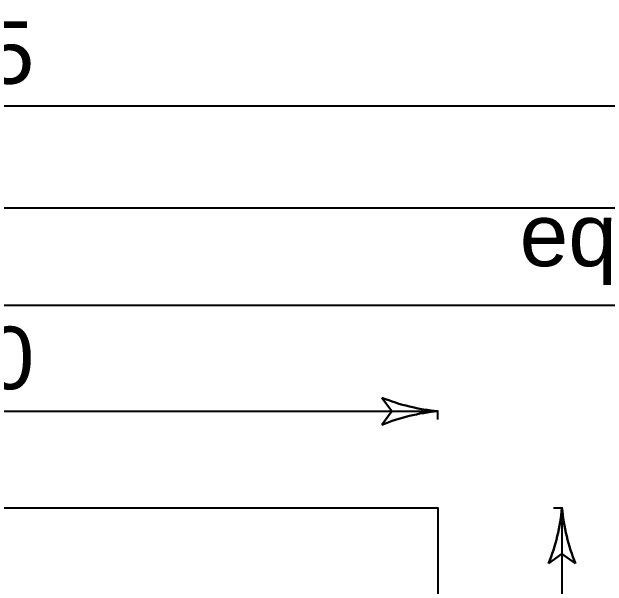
# Model space of a CAD drawing. Header units: millimetres. Extents: x 68727 to 319899, y -4876 to 265722.
# Drawn here: x 181512 to 182225, y 5247 to 5935 of the extents above; entities that cross this region are included whole.
import ezdxf

# ---------------------------------------------------------------- set-up
doc = ezdxf.new("R2010")
doc.units = ezdxf.units.MM
doc.layers.add('wall', color=5, linetype='Continuous', lineweight=30)
doc.styles.get("Standard").update_dxf_attribs({"font": 'arial.ttf'})
doc.dimstyles.new('SC-25', dxfattribs={"dimtxt": 75, "dimasz": 0.4, "dimexe": 1, "dimexo": 100, "dimgap": 25, "dimtad": 1, "dimdec": 0, "dimzin": 0, "dimdsep": 46, "dimtxsty": 'Standard', "dimblk1": 'A1', "dimblk2": 'A1', "dimsah": 1, "dimcen": 0.09, "dimdle": 3, "dimclrd": 1, "dimclre": 1, "dimclrt": 1, "dimadec": 0, "dimazin": 0, "dimtfac": 1, "dimtdec": 0, "dimtofl": 0, "dimtmove": 0, "dimatfit": 2, "dimldrblk": 'A1', "dimfxl": 10, "dimfxlon": 1, "dimtolj": 1, "dimtzin": 0, "dimarcsym": 0})

# ---------------------------------------------------------------- blocks, each defined once
blk = doc.blocks.new('A1')
at = {"layer": 'wall', "color": 1}
for p, q in [((-138.1, 0), (-167.3, 40.5)), ((-167.3, -40.5), (-138.1, 0))]:
    blk.add_line(p, q, dxfattribs=at)
for centre, start, end in [((53.3, 586.5), 248, 264.8035), ((53.3, -586.5), 95.1965, 112)]:
    blk.add_arc(centre, 588.9, start, end, dxfattribs=at)
blk = doc.blocks.new('*D959')
at = {"color": 1, "lineweight": -2, "transparency": 16777216}
for p, q in [((182161.21, 5340.59), (182172.21, 5340.59)), ((182171.21, 5340.19), (182171.21, 4580.99)), ((182161.21, 4580.59), (182172.21, 4580.59))]:
    blk.add_line(p, q, dxfattribs=at)
at = {"layer": 'Defpoints', "color": 0, "transparency": 16777216}
for p in [(182022.55, 5340.59), (182022.55, 4580.59), (182171.21, 4580.59)]:
    blk.add_point(p, dxfattribs=at)
at = {"color": 1, "lineweight": -2, "transparency": 16777216, "xscale": 0.4, "yscale": 0.4, "zscale": 0.4}
for p, rotation in [((182171.21, 5340.59), 90), ((182171.21, 4580.59), 270)]:
    blk.add_blockref('A1', p, dxfattribs=dict(at, rotation=rotation))
at = {"color": 1, "transparency": 16777216, "insert": (182107.92, 4960.59), "char_height": 75, "attachment_point": 5, "rotation": 90}
blk.add_mtext('\\A1;760', dxfattribs=at)
blk = doc.blocks.new('*D960')
at = {"color": 1, "lineweight": -2, "transparency": 16777216}
for p, q in [((180822.55, 5446.34), (180822.55, 5457.34)), ((180822.95, 5456.34), (182022.15, 5456.34)), ((182022.55, 5446.34), (182022.55, 5457.34))]:
    blk.add_line(p, q, dxfattribs=at)
at = {"layer": 'Defpoints', "color": 0, "transparency": 16777216}
for p in [(182022.55, 5456.34), (180822.55, 5340.59), (182022.55, 5340.59)]:
    blk.add_point(p, dxfattribs=at)
at = {"color": 1, "lineweight": -2, "transparency": 16777216, "xscale": 0.4, "yscale": 0.4, "zscale": 0.4, "rotation": 180}
blk.add_blockref('A1', (180822.55, 5456.34), dxfattribs=at)
at = {"color": 1, "lineweight": -2, "transparency": 16777216, "xscale": 0.4, "yscale": 0.4, "zscale": 0.4}
blk.add_blockref('A1', (182022.55, 5456.34), dxfattribs=at)
at = {"color": 1, "transparency": 16777216, "insert": (181422.55, 5519.63), "char_height": 75, "attachment_point": 5}
blk.add_mtext('\\A1;1200', dxfattribs=at)
blk = doc.blocks.new('*D961')
at = {"color": 1, "lineweight": -2, "transparency": 16777216}
for p, q in [((179910.05, 5812.39), (179910.05, 5823.39)), ((179910.45, 5822.39), (182934.65, 5822.39)), ((182935.05, 5812.39), (182935.05, 5823.39))]:
    blk.add_line(p, q, dxfattribs=at)
at = {"layer": 'Defpoints', "color": 0, "transparency": 16777216}
for p in [(182935.05, 5822.39), (179910.05, 5700.12), (182935.05, 4580.59)]:
    blk.add_point(p, dxfattribs=at)
at = {"color": 1, "lineweight": -2, "transparency": 16777216, "xscale": 0.4, "yscale": 0.4, "zscale": 0.4, "rotation": 180}
blk.add_blockref('A1', (179910.05, 5822.39), dxfattribs=at)
at = {"color": 1, "lineweight": -2, "transparency": 16777216, "xscale": 0.4, "yscale": 0.4, "zscale": 0.4}
blk.add_blockref('A1', (182935.05, 5822.39), dxfattribs=at)
at = {"color": 1, "transparency": 16777216, "insert": (181422.55, 5885.71), "char_height": 75, "attachment_point": 5}
blk.add_mtext('\\A1;3025', dxfattribs=at)
blk = doc.blocks.new('*D963')
at = {"color": 1, "lineweight": -2, "transparency": 16777216}
for p, q in [((182935.05, 5593.41), (182935.05, 5582.41)), ((181422.55, 5573.41), (181422.55, 5584.41)), ((181422.95, 5583.41), (182934.65, 5583.41))]:
    blk.add_line(p, q, dxfattribs=at)
at = {"layer": 'Defpoints', "color": 0, "transparency": 16777216}
for p in [(182935.05, 5700.12), (182935.05, 5583.41), (181422.55, 5340.59)]:
    blk.add_point(p, dxfattribs=at)
at = {"color": 1, "lineweight": -2, "transparency": 16777216, "xscale": 0.4, "yscale": 0.4, "zscale": 0.4, "rotation": 180}
blk.add_blockref('A1', (181422.55, 5583.41), dxfattribs=at)
at = {"color": 1, "lineweight": -2, "transparency": 16777216, "xscale": 0.4, "yscale": 0.4, "zscale": 0.4}
blk.add_blockref('A1', (182935.05, 5583.41), dxfattribs=at)
at = {"color": 1, "transparency": 16777216, "insert": (182178.8, 5656.32), "char_height": 75, "attachment_point": 5}
blk.add_mtext('\\A1;eq', dxfattribs=at)

msp = doc.modelspace()

# ---------------------------------------------------------------- linework, layer by layer
for points in [[(179910.05, 5700.12), (182935.05, 5700.12), (182935.05, 1610.89), (179910.05, 1610.89)], [(180822.55, 4580.59), (180822.55, 5340.59), (182022.55, 5340.59), (182022.55, 4580.59)]]:
    msp.add_lwpolyline(points, close=True)

# ---------------------------------------------------------------- dimensions: what is measured, and where the dimension line sits
for base, p1, p2, picture, middle in [((182935.05, 5822.39), (179910.05, 5700.12), (182935.05, 4580.59), '*D961', (181422.55, 5885.71)), ((182022.55, 5456.34), (180822.55, 5340.59), (182022.55, 5340.59), '*D960', (181422.55, 5519.63))]:
    dim = msp.add_linear_dim(base=base, p1=p1, p2=p2, dimstyle='SC-25')
    dim.commit()
    dim.dimension.update_dxf_attribs({"geometry": picture, "text_midpoint": middle})
dim = msp.add_linear_dim(base=(182935.05, 5583.41), p1=(181422.55, 5340.59), p2=(182935.05, 5700.12), text='eq', dimstyle='SC-25', override={"dimtmove": 1})
dim.commit()
dim.dimension.update_dxf_attribs({"geometry": '*D963', "text_midpoint": (182178.8, 5656.32)})
dim = msp.add_linear_dim(base=(182171.21, 4580.59), p1=(182022.55, 5340.59), p2=(182022.55, 4580.59), angle=90, dimstyle='SC-25')
dim.commit()
dim.dimension.update_dxf_attribs({"geometry": '*D959', "text_midpoint": (182107.92, 4960.59)})

doc.saveas('drawing.dxf')
